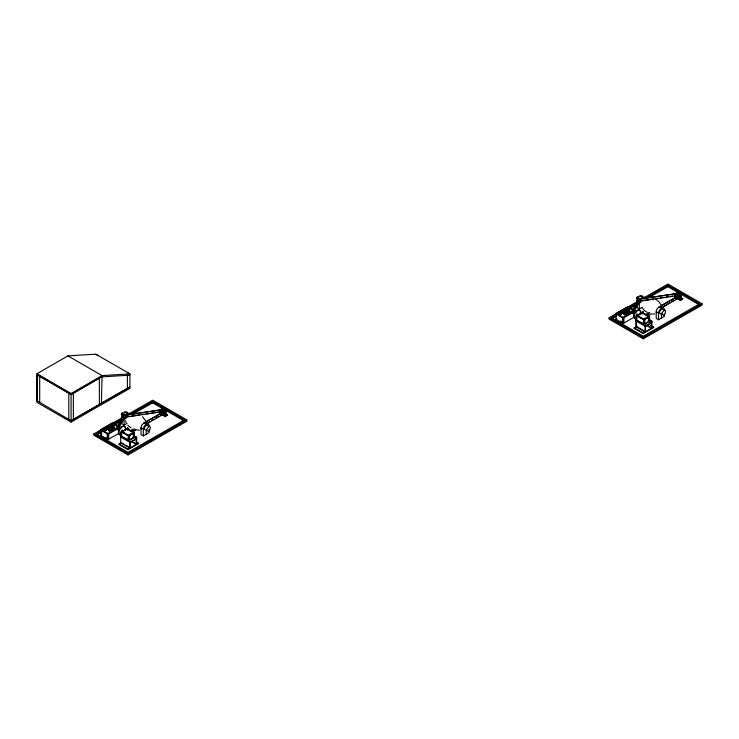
<?xml version="1.0" encoding="UTF-8"?>
<svg xmlns="http://www.w3.org/2000/svg" width="739" height="739" viewBox="0 0 739 739"><rect width="100%" height="100%" fill="white"/><g stroke="black" fill="none" stroke-linecap="round" stroke-linejoin="round"><path stroke-width="1.11" d="M71.092 422.071L71.092 393.471L36.95 373.758L36.95 402.358L71.092 422.071L129.898 388.344L129.907 373.869L95.765 354.157L67.914 355.884L36.95 373.758M101.862 429.341L93.89 433.913L93.881 435.225L128.023 454.938L186.828 421.221L186.838 419.9L152.696 400.187L128.771 413.905M108.023 438.772L107.303 439.188L100.92 435.502L100.938 429.442L112.116 423.031L119.866 427.502M100.92 435.502L101.603 435.105L101.622 429.83M103.442 430.375L105.64 430.2L104.956 430.883L104.43 430.458M104.698 430.237L104.199 429.608L105.64 430.2M105.271 430.569C105.446 429.599 104.19 431.345 105.271 430.227M107.34 429.368L106.277 428.408L108.079 428.805L106.989 429.571M106.887 428.408L108.023 428.112L108.079 427.373C111.016 429.802 105.197 428.13 107.543 428.047L108.772 427.327M107.164 429.673L108.079 428.805M107.303 439.188L107.321 433.913L116.392 428.712M106.481 428.638L107.552 428.906M107.765 428.463L108.143 427.899L108.522 428.685L107.765 428.463L108.735 427.197L110.009 428.038L108.079 427.724L108.818 428.722M107.543 429.248L107.903 428.703M110.887 427.336L110.028 426.264L111.617 427.114L110.702 427.641L110.887 426.994L110.314 427.863L108.772 426.985L107.82 427.53L108.023 428.112M107.986 438.79L108.005 433.516M109.575 430.939L108.504 429.987L110.305 430.375L109.215 431.142M106.167 437.737L108.67 439.188L108.688 433.913L117.076 429.11M108.587 428.86L108.818 428.38M108.735 427.548L108.772 426.985M109.086 429.987C110.628 428.759 110.434 430.745 109.095 429.645M109.076 426.809L110.527 427.742M109.39 431.243L110.305 430.375M108.716 430.209L109.778 430.477M110.342 429.849C109.566 427.807 111.903 431.53 110.009 430.172M109.778 430.819L110.129 430.274M110.213 429.35L111.377 428.685C114.074 430.68 108.864 429.054 110.868 429.331L111.377 428.343L112.143 429.664M111.284 429.812C109.584 430.061 111.146 430.717 110.074 429.738M110.564 426.292C113.963 425.184 111.811 427.687 111.201 426.44M110.702 427.641L111.626 426.772M111.377 428.343L111.469 429.183C112.707 430.116 110.129 429.202 111.469 428.842L111.912 429.793M110.028 426.606L111.09 426.874M111.09 427.216L111.45 426.671M112.411 426.366L111.423 425.461L113.104 426.264L113.769 425.886L112.531 424.823L111.838 425.562L112.531 425.165L113.769 425.886M112.781 429.304C109.797 427.225 113.603 428.602 113.058 429.147M112.864 425.258L112.504 425.045C110.868 426.043 113.935 424.879 112.439 425.84L112.531 424.823M112.134 428.241C115.986 427.364 111.959 429.442 111.746 428.472M113.732 428.528C110.194 426.809 116.854 428.74 114.148 427.733M112.614 426.542L112.855 426.061L111.035 426.338M112.614 425.599L113.39 425.904L112.439 425.498M113.039 425.359L112.928 426.163L113.39 425.904M113.104 426.264L113.769 425.544M113.446 424.528L113.935 425.793L113.141 424.472L115.044 425.156L113.446 424.87M113.372 424.343L114.157 425.664M113.815 428.703C114.536 427.687 113.529 429.414 112.476 428.361M114.148 427.391L113.843 426.948A1.413 0.813 0.2 0 0 113.538 427.068C115.127 428.953 114.443 426.754 113.723 427.512M113.935 425.793L113.141 424.472M114.369 428.361L114.249 427.89M114.822 425.276L115.044 424.805M128.023 454.938L128.023 453.617L186.838 419.9M637.009 301.78L609.102 317.779L609.093 319.1L643.235 338.813L702.05 305.087L702.05 303.775L667.908 284.062L643.992 297.78M623.217 317.391L623.199 322.666L622.515 323.063L616.132 319.368L616.15 313.308L627.328 306.907L632.575 309.927M618.663 314.251L621.952 313.613L620.418 313.216L620.852 314.417L620.076 314.768L618.663 313.909M619.91 314.112L619.411 313.475L620.852 314.075M620.086 314.204L620.483 314.444M622.552 313.244L621.49 312.283L623.291 312.68L622.201 313.447M622.099 312.283L623.984 311.202L625.222 311.572L623.3 311.248L622.755 312.264C620.843 312.191 626.201 313.438 623.254 311.276M622.377 313.548L623.291 312.68M622.515 323.063L622.534 317.788L632.538 312.052M621.693 312.514L622.765 312.782M622.977 312.338L623.356 311.775L623.734 312.56L622.977 312.338L623.356 311.775M622.765 313.124L623.116 312.579M625.915 311.516C627.605 309.881 625.757 312.024 625.748 311.073L625.527 311.738L623.984 310.86L623.032 311.405L623.236 311.987M624.03 312.597L623.467 311.35M624.307 313.521C627.55 315.137 621.647 314.269 624.991 314.352L626.496 314.029L625.259 312.976L625.554 313.724L624.307 313.863L626.496 313.687M623.799 312.736L624.03 312.255M620.464 321.086L623.882 323.063L623.901 317.788L632.288 312.985M623.467 311.692L623.984 310.86M624.501 310.565C623.614 311.248 626.164 310.371 625.527 311.738M624.603 315.119L625.517 314.251M624.307 313.863L624.547 313.382M625.517 314.592L624.991 314.352M623.947 311.415L625.018 311.692M625.037 310.602L626.663 310.546L626.303 311.091L625.037 310.602L626.099 311.211M625.434 313.216L626.589 312.56C629.295 314.555 624.076 312.93 626.081 313.207L626.589 312.218L626.57 312.93M625.554 313.724C626.293 314.528 625.453 313.558 625.296 313.927M625.776 310.168C631.365 310.87 623.485 309.419 627.217 310.768M626.681 312.717C627.854 314.02 625.582 313.271 626.681 312.717L627.134 313.669M627.623 310.241C624.612 307.978 630.736 311.322 626.247 310.214M627.993 313.179C625.804 308.671 627.254 315.147 629.859 311.544C629.859 311.221 627.901 311.766 628.76 310.943A1.413 0.813 0.2 0 1 629.055 310.823L628.889 311.304L629.369 310.925M627.744 308.699L627.651 309.715C629.203 308.782 625.545 309.992 627.744 308.699L628.981 309.419L628.141 310.038M627.226 309.539L627.716 308.92L628.981 309.761M627.365 313.539L626.589 312.218M628.944 312.061C625.185 310.842 629.416 313.29 628.695 311.923M628.944 312.403C625.582 310.74 631.919 312.449 629.471 311.766M627.827 310.417L628.067 309.937M628.252 309.576L627.827 309.817L628.603 309.77M628.316 310.14L628.981 309.419M630.265 308.68C630.838 309.641 627.882 307.646 628.584 308.56M628.658 308.745L628.584 308.218M629.037 312.579L629.323 312.07M628.353 308.348C630.847 311.507 627.106 306.99 630.034 308.81M629.36 311.267C628.076 311.978 631.522 311.507 629.157 310.796M635.078 312.699L635.078 310.592L628.695 306.907L616.15 314.103L622.534 317.788M643.235 338.813L643.235 337.492L702.05 303.775M122.822 413.461C121.926 411.817 120.365 415.918 122.314 414.57M637.332 298.602C635.309 299.313 637.766 295.508 638.025 297.549M117.27 428.334L118.064 427.512M122.582 416.473L123.431 415.724M632.713 311.433L631.956 311.359L632.178 312.237M632.944 312.468C634.533 310.103 633.785 314.426 632.501 312.209M637.979 314.481L637.304 314.269L637.415 315.174M677.275 293.041L676.767 292.746L676.582 293.66M638.163 300.034L638.108 300.81M122.462 415.466L121.88 417.655L122.332 417.923L122.923 415.724L165.093 409.203L122.462 415.466L122.923 415.724M129.593 416.463L124.013 417.323L162.358 411.725L162.95 409.535L162.497 409.267M163.19 409.729L163.568 409.101M637.683 299.341L680.305 293.078L637.683 299.341L637.092 301.53L637.545 301.798L638.136 299.6L638.69 299.692M639.235 301.198L677.58 295.6L678.162 293.411L677.709 293.143M117.168 427.364L116.891 428.297L117.178 427.096M117.787 428.297C117.695 430.384 120.041 427.179 116.891 427.77M124.725 416.445C122.36 416.445 125.011 418.671 124.522 416.426M638.838 301.087L638.838 300.071L638.875 301.078M636.639 314.454L636.963 313.89M678.753 294.427L678.781 294.926M101.409 403.097L102.047 375.597L129.907 373.869L127.173 375.181M163.301 410.533L163.652 409.988M121.695 414.2L123.108 413.461L122.397 413.055M636.907 298.076L638.034 297.337M123.736 416.112L123.431 417.239L123.736 415.845M161.444 411.632L161.444 412.316M632.824 311.507L632.39 311.239L632.159 312.126M639.087 300.588C639.17 302.851 641.027 299.24 638.801 300.431M639.29 301.355L639.734 300.302L639.29 301.438M116.337 429.119L124.392 415.152M116.771 428.916L117.981 426.819M118.702 426.754L119.773 424.897M120.854 423.031L121.926 421.175M117.935 429.581L119.136 427.493M119.598 427.752L118.388 429.849L116.319 428.657L117.529 426.56L120.753 428.417M631.549 312.985L639.604 299.027M631.993 312.791L633.194 310.694M634.986 308.773L638.755 302.26M633.147 313.456L633.951 312.061M634.81 311.627L633.6 313.724L631.531 312.523L632.741 310.435L635.965 312.292M124.965 415.54L127.006 413.387L129.048 413.184A4.092 2.365 -60 0 1 129.796 414.246M121.547 430.274L122.776 430.458M640.177 299.415L642.219 297.263L644.26 297.06A4.092 2.365 -60 0 1 645.008 298.122M625.286 313.613L624.547 313.724M678.753 293.974L678.679 294.916M123.468 414.44L123.921 413.905M638.126 299.646L638.126 300.662M127.487 412.907A4.092 2.365 -60 0 0 126.738 411.845L124.697 412.048L122.646 414.209A4.092 2.365 -60 0 0 122.194 418.505M122.323 430.2L122.323 431.243M146.701 423.761A4.092 2.365 -60 0 0 145.952 422.699L143.911 422.902L141.86 425.054A4.092 2.365 -60 0 0 141.408 429.35M162.968 409.646L163.688 409.739M642.699 296.782A4.092 2.365 -60 0 0 641.951 295.72L639.909 295.923L637.868 298.085A4.092 2.365 -60 0 0 637.406 302.371M677.321 293.032L677.839 292.977M661.627 306.999A4.092 2.365 -60 0 0 661.165 306.574L659.123 306.777L657.073 308.93A4.092 2.365 -60 0 0 656.62 313.225M39.694 376.031L39.694 402.358M98.278 355.607L95.765 354.424M37.181 400.907L71.092 420.75L129.907 387.033L127.173 388.344M68.81 392.852L68.81 419.17M71.092 393.471L102.047 375.597L67.914 355.884M129.907 375.163L101.631 376.908L71.092 394.543L36.95 374.839M127.394 372.419L129.445 373.869M71.092 420.75L99.359 404.427M99.128 404.418L127.394 388.363M121.806 417.055L121.806 423.733L124.115 425.064L127.006 423.401M128.023 430.2L128.023 428.093L121.178 432.038L121.178 436.25L129.842 441.248L129.842 448.093L120.725 442.827L120.725 431.77L123.921 430.458M128.023 428.093L124.826 429.405L125.288 429.673M161.167 413.766L161.167 409.166L163.448 407.845L164.307 408.344L164.307 410.099M122.092 432.038L121.639 432.297L128.928 435.982L122.092 431.511L128.928 435.982M122.554 431.77L127.561 428.879M164.307 408.344L162.026 409.655L161.167 409.166M162.876 414.755L162.876 410.154L165.157 408.833L166.016 409.332L166.016 413.932L163.735 415.253L163.735 410.644L166.016 409.332M161.12 411.993L159.606 413.387L165.305 416.685L167.577 414.838L165.157 413.443M130.166 430.902L133.048 429.239M144.918 422.385L162.506 412.233M121.178 436.25L130.295 440.989L130.295 447.834L125.741 445.201M130.618 431.17L134.461 428.953M145.601 421.987L162.959 412.491M166.016 411.965L163.735 413.277L162.876 412.787M133.048 431.216L135.921 429.553M147.606 422.81L149.592 421.655M151.578 420.509L153.564 419.364M155.55 418.219L158.534 416.5M160.52 415.355L162.506 414.2M132.54 432.029L136.382 429.812M147.07 423.641L162.959 414.468M128.928 435.456L134.406 432.823L134.406 437.562L128.475 440.462M162.026 414.265L165.305 416.159L167.577 414.838M136.678 442.042L138.507 443.622L128.023 449.672L118.905 444.407L121.178 442.569M134.406 437.035L133.944 437.83M133.944 436.25L136.678 437.303L136.678 444.148L132.124 441.516M130.295 442.569L136.225 439.142M143.329 435.918L143.329 429.239L141.02 427.909L141.02 434.578L143.329 435.918L149.112 432.583L149.112 429.239M118.905 443.88L128.023 449.146L138.507 443.095M637.018 305.383L637.018 307.609L639.327 308.939L642.219 307.276M643.235 314.066L643.235 311.96L636.399 315.913L636.399 320.126L645.055 325.123L645.055 331.968L635.937 326.703L635.937 315.645L639.133 314.334M643.235 311.96L640.039 313.281L640.501 313.539M676.388 293.041L678.661 291.72L679.52 292.219L677.238 293.531L676.388 293.041L676.388 297.641L674.818 296.736L674.818 297.263L680.517 300.561L682.799 298.713L680.37 297.318M637.304 315.913L636.852 316.172L644.149 319.858L637.304 315.387L644.149 319.858M637.766 315.645L642.782 312.754M678.097 298.63L678.097 294.03L680.37 292.709L681.229 293.207L681.229 297.808L678.947 299.129L678.947 294.519L681.229 293.207M674.818 296.736L676.333 295.859M674.818 297.263L676.333 296.385M678.762 295.286L677.238 296.163L676.388 295.674M645.378 314.777L649.221 312.56M678.716 295.535L660.832 305.854L679.169 295.794M636.399 320.126L645.516 324.864L645.516 331.7L637.304 326.971M645.831 315.045L649.673 312.828M636.852 320.911L635.937 320.911L645.055 326.176L651.9 322.232L650.071 321.179M681.229 295.831L678.947 297.152L678.097 296.662M647.299 315.645L649.221 314.537M662.818 306.685L669.774 302.667M671.76 301.521L673.746 300.376M675.732 299.221L677.718 298.076M647.752 315.904L651.595 313.687M662.283 307.516L679.169 297.771M644.149 319.331L649.618 316.698L649.618 321.437L644.149 324.597L644.149 324.07M677.238 298.14L680.517 300.034L682.799 298.713M650.985 325.391L653.719 327.497L643.235 333.548L634.117 328.282L636.399 326.444L636.399 320.652M634.117 328.282L636.972 326.629M649.618 320.911L649.156 321.705M649.156 320.126L651.9 321.179L651.9 328.024L647.336 325.391M645.516 326.444L651.438 323.017L649.618 321.964M658.541 319.793L658.541 313.114L656.232 311.784L656.232 318.454L658.541 319.793L664.324 316.458L664.324 314.232M634.117 327.756L643.235 333.021L653.719 326.971M99.128 378.091L71.092 394.432L37.181 374.59L37.181 401.175M103.857 428.195L122.794 417.332M101.123 431.068L96.162 433.913L128.023 452.305L184.556 419.9L152.696 401.499L130.877 414.016M114.018 423.678L121.953 419.133M113.141 424.814L115.044 425.156M97.151 434.661L101.123 432.389M115.007 424.426L121.944 420.445M133.851 413.628L152.696 402.82L162.654 408.565M113.39 425.553L113.104 425.923M110.508 429.608L110.915 429.839M112.152 429.322L110.222 428.999M113.058 428.796L111.543 428.241M119.182 427.114L119.866 426.717L113.483 423.031L100.938 430.227L107.321 433.913M108.67 439.188L118.924 433.313M616.335 314.943L611.375 317.788L643.235 336.18L699.768 303.766L667.908 285.374L645.101 298.454M629.231 307.553L637.166 303.008M627.051 309.438L627.744 309.041M620.086 313.863L620.483 314.093M611.375 319.109L616.335 316.264M630.219 308.302L636.168 304.893M649.064 297.494L667.908 286.695L677.866 292.441M616.132 319.368L616.816 318.98L616.132 318.583M627.365 313.197L625.434 312.874M628.27 312.671L626.755 312.117M635.078 310.592L634.395 310.98L635.078 311.378M623.882 323.063L634.136 317.188M114.369 428.02L114.111 427.918M629.462 312.107C630.857 311.516 627.882 312.191 628.75 311.295A1.413 0.813 0.2 0 1 629.055 311.165L629.157 311.147M113.935 427.271L113.843 427.29A1.413 0.813 0.2 0 0 113.538 427.419L113.418 427.881M637.387 300.44L638.025 300.339M641.461 300.856L653.719 298.962M655.946 298.611L658.172 298.27M660.407 297.928L663.751 297.411M665.978 297.06L668.204 296.718M670.43 296.376L672.666 296.025M674.892 295.683L678.19 295.175M131.819 416.122L139.616 414.912M141.851 414.57L144.077 414.219M146.304 413.877L148.53 413.535M150.765 413.184L162.977 411.3M104.328 430.126L103.451 430.033M652.611 313.918L654.671 314.001M137.389 430.043L139.459 430.126M627.827 310.075L626.247 309.881M112.614 426.2L111.035 425.997M105.973 429.211L106.675 429.922L105.261 430.061M629.037 312.237L627.697 311.895M113.815 428.361L112.476 428.02M622.099 311.941L623.799 312.385M106.887 428.066L108.587 428.518M622.977 311.987L623.734 312.218M626.303 312.93L627.069 313.151M107.765 428.121L108.522 428.334M111.09 429.054L111.857 429.276M114.822 424.934L113.455 424.519M106.01 429.405C107.367 430.19 104.596 430.31 105.012 429.165C106.545 427.89 107.331 430.615 105.261 429.719M112.411 426.024L111.423 425.461M113.732 428.186L112.679 427.595M637.609 296.93L638.32 297.337M636.528 298.131L638.062 298.99M636.519 298.344L638.053 299.203M636.556 298.519L638.182 299.517M122.009 413.212L124.17 414.422M121.316 414.256L122.85 415.115M680.85 294.168L699.768 305.087M678.097 294.03L678.947 294.519M659.123 306.777L661.433 308.108L663.474 307.904A4.092 2.365 -60 0 1 664.324 309.78M639.909 295.923L642.219 297.263L642.219 298.519M637.545 301.558L639.207 302.519M649.618 316.698L642.32 312.486L649.156 316.966M632.704 309.937L634.367 310.897M649.008 319.507L651.9 321.179M649.618 321.437L651.438 322.49M626.635 309.336L628.067 310.278M625.785 309.826L627.023 310.546M627.891 311.461L629.323 312.412M625.037 310.251L626.099 310.87M650.985 325.917L653.719 327.497M624.289 310.685L625.739 311.618M625.055 313.096L626.496 314.029M646.884 325.65L651.438 328.282L651.438 321.437M621.49 312.283L622.552 312.902M623.725 313.853L624.991 314.694M619.411 313.475L619.919 313.77M619.615 313.706L620.852 314.417M616.15 313.308L623.901 317.788M609.102 317.779L643.235 337.492M165.638 410.293L183.558 420.639M162.876 410.154L163.735 410.644M165.684 414.265L167.577 415.364M161.167 411.799L162.026 412.288M143.911 422.902L146.22 424.232L148.262 424.029A4.092 2.365 -60 0 1 149.112 425.904M124.697 412.048L127.006 413.387L127.006 414.644M122.868 416.306L123.782 416.833M122.323 417.683L123.995 418.643M73.373 392.852L73.373 419.17M134.406 432.823L127.108 428.62L133.944 433.091M133.796 435.631L136.678 437.303M134.858 437.303L136.678 438.356L129.842 442.301L120.725 437.035M134.406 437.562L136.225 438.615M111.617 425.692L112.855 426.412M110.564 425.95L112.005 426.893M112.873 427.826L114.111 428.537M109.825 426.375L110.887 426.994M136.678 442.569L138.507 443.622M109.843 429.22L110.342 429.507M131.671 441.774L136.225 444.407L136.225 437.562M110.046 429.442L111.284 430.153M106.277 428.408L107.34 429.026M108.504 429.987L109.575 430.597M104.199 429.608L104.698 429.895M100.938 429.442L108.688 433.913M122.092 443.095L123.921 444.148M100.92 434.708L101.603 435.105M93.89 433.913L128.023 453.617M661.368 309.336L661.433 308.108L659.391 310.269A4.092 2.365 -60 0 0 658.541 313.114M146.156 425.461L146.22 424.232L144.179 426.394A4.092 2.365 -60 0 0 143.329 429.239M647.272 312.403L644.463 310.574L642.367 308.126M655.946 299.341L659.225 302.122L660.86 304.68M131.043 427.946L127.764 425.165M161.361 409.785L161.555 408.87L162.081 409.036M142.525 416.713L145.648 420.805M627.993 312.606L627.356 311.775M112.781 428.731L112.143 427.899M627.78 312.357L628.27 313.013M125.528 420.824L126.129 422.606M680.517 300.034L680.517 300.561M661.433 313.521L661.433 318.121M648.703 316.698L648.703 316.172L643.687 319.072L643.235 323.543M643.687 320.126L643.687 323.811M643.235 333.021L643.235 333.548M642.782 311.701L642.782 313.807M639.327 308.939L639.327 302.269A4.092 2.365 -60 0 1 639.429 301.346M637.018 300.93L637.018 303.156M636.852 315.645L636.852 319.858M165.305 416.159L165.305 416.685M146.22 430.8L146.22 434.246M146.063 422.255L146.063 424.223M133.491 432.823L133.491 432.297L128.475 435.197L128.023 439.668M128.475 436.25L128.475 440.989M128.023 449.146L128.023 449.672M127.561 427.826L127.561 429.932M127.394 375.32L127.394 388.474M124.115 425.064L124.115 418.394A4.092 2.365 -60 0 1 124.217 417.47M121.639 431.77L121.639 435.982M99.359 378.229L99.359 404.547M636.27 318.999A4.831 2.79 -60 0 1 634.358 314.971A4.831 2.79 -60 0 1 638.801 310.195A4.831 2.79 -60 0 1 640.713 314.223M635.817 318.731A4.831 2.79 -60 0 1 633.803 315.091A4.831 2.79 -60 0 1 637.775 310.066A4.831 2.79 -60 0 1 640.473 312.837M659.631 312.486A2.54 1.469 -60 0 1 661.202 309.521A2.54 1.469 -60 0 1 663.169 309.909M660.971 313.724A2.54 1.469 -60 0 1 659.696 312.985M641.757 298.861A2.54 1.469 -60 0 1 643.955 299.055M640.953 302.796A2.54 1.469 -60 0 1 640.482 301.059M145.749 429.849A2.54 1.469 -60 0 1 144.946 426.837A2.54 1.469 -60 0 1 147.957 426.033M126.545 414.985A2.54 1.469 -60 0 1 128.568 414.782M126.11 419.031A2.54 1.469 -60 0 1 125.27 417.184M121.057 435.123A4.831 2.79 -60 0 1 119.044 431.474A4.831 2.79 -60 0 1 123.016 426.458A4.831 2.79 -60 0 1 125.713 429.22M119.82 434.8A4.831 2.79 -60 0 1 120.115 428.075A4.831 2.79 -60 0 1 125.251 427.936M152.696 401.499L152.696 402.82L152.696 401.499M667.908 285.374L667.908 286.695L667.908 285.374M106.453 429.405L105.234 429.276L106.453 429.405M621.665 313.622C619.947 314.537 620.483 311.276 621.684 313.622M621.665 313.281L620.446 313.151L621.665 313.281M164.354 411.198C165.083 412.768 165.536 409.055 164.354 411.198M164.437 413.72C165.167 415.3 165.619 411.586 164.437 413.72M164.815 411.438C165.481 412.879 165.905 409.498 164.815 411.438M164.899 413.969C165.536 415.42 166.035 411.993 164.899 413.969M633.203 312.458L633.84 311.821L633.203 312.458M679.566 295.073C680.296 296.644 680.748 292.93 679.566 295.073M679.649 297.595C680.379 299.175 680.831 295.461 679.649 297.595M680.028 295.314C680.702 296.745 681.081 293.411 680.028 295.314M680.111 297.835C680.785 299.286 681.164 295.896 680.111 297.835M146.608 429.479C149.915 436.851 152.834 419.493 146.608 429.479M661.821 313.354C665.128 320.726 668.056 303.369 661.821 313.354M123.94 414.893L115.884 428.851L117.547 429.812L125.602 415.854L123.94 414.893M639.152 298.768L631.097 312.726L632.76 313.687L640.815 299.729L639.152 298.768M647.188 322.5A2.901 1.672 -60 0 0 648.103 318.01A2.901 1.672 -60 0 0 644.676 321.049A2.901 1.672 -60 0 0 647.188 322.5M131.967 438.624A2.901 1.672 -60 0 0 132.891 434.135A2.901 1.672 -60 0 0 129.454 437.174A2.901 1.672 -60 0 0 131.967 438.624"/></g></svg>
